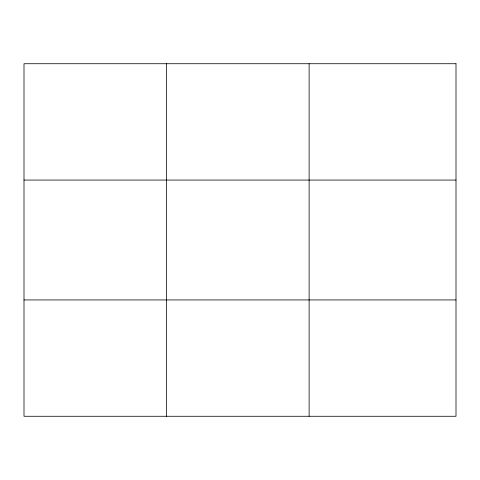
<?xml version="1.0" encoding="UTF-8"?>
<svg xmlns="http://www.w3.org/2000/svg" width="480" height="480" viewBox="0 0 480 480"><rect width="100%" height="100%" fill="white"/><g stroke="black" fill="none" stroke-linecap="round" stroke-linejoin="round"><path stroke-width="0.72" d="M166.56 416.274L166.56 63.726M309.12 416.274L309.12 63.726M24 180.066L456 180.066M24 299.934L456 299.934M456 63.726L456 416.274L24 416.274L24 63.726L456 63.726"/></g></svg>
